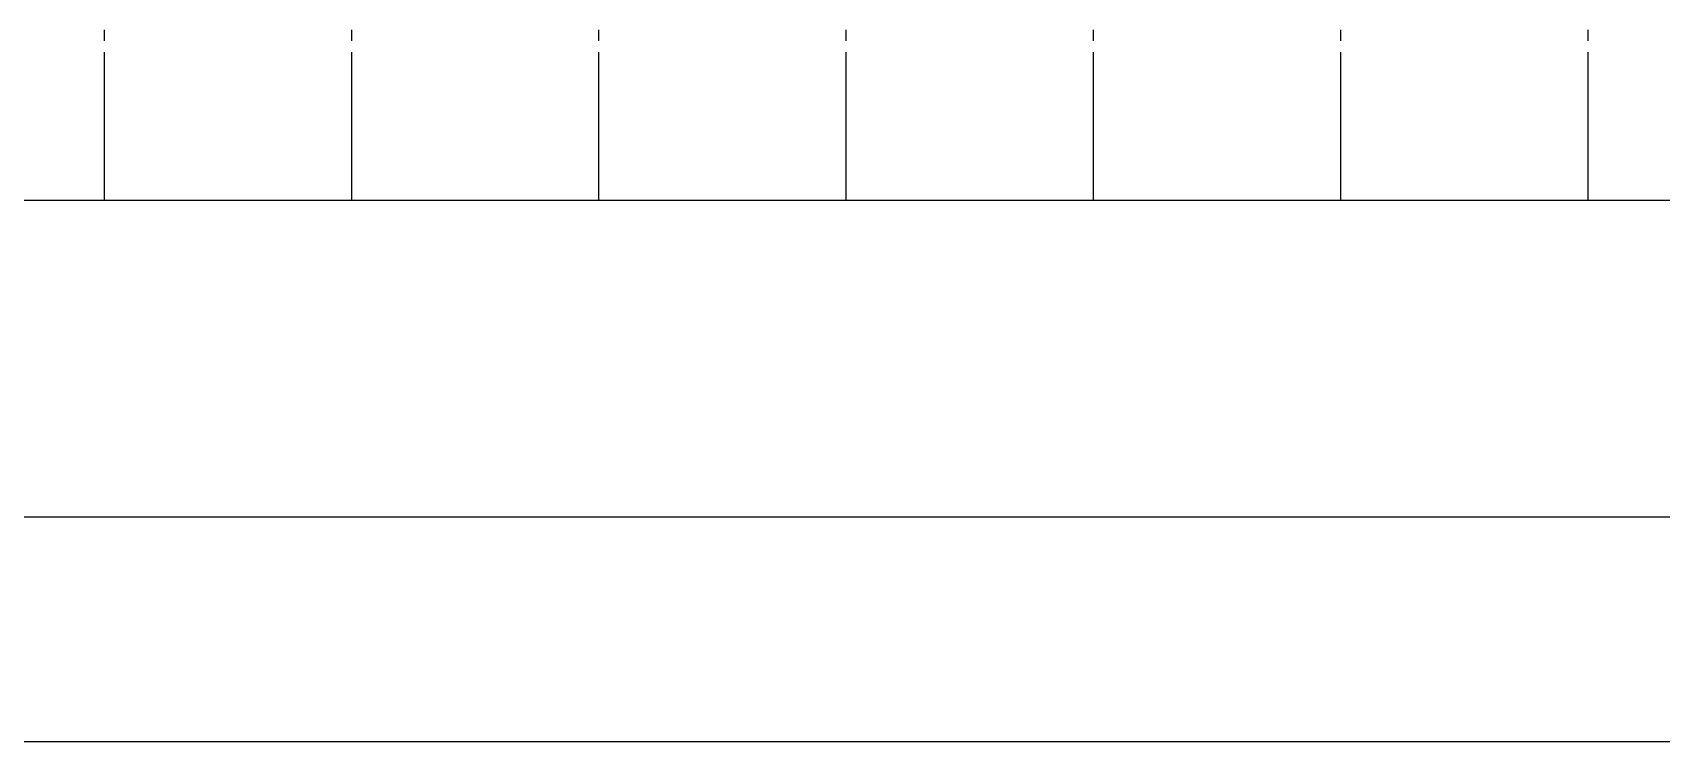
# Model space of a CAD drawing. Extents: x 152195838 to 323921156, y 365159662 to 730681027.
# Drawn here: x 161311325 to 161383786, y 365159662 to 365191220 of the extents above; entities that cross this region are included whole.
import ezdxf

# ---------------------------------------------------------------- set-up
doc = ezdxf.new("R2010")
doc.units = 0
doc.header["$MEASUREMENT"] = 0
doc.linetypes.add('CEN', pattern=[63, 60, -1, 1, -1])
doc.layers.add('4A.TEC CEN', color=1, linetype='CEN')
doc.layers.add('DEFPOINT', color=135, linetype='CONTINUOUS', plot=False)

# ---------------------------------------------------------------- blocks, each defined once
blk = doc.blocks.new('zw$44AB')
at = {"layer": 'DEFPOINT'}
for points in [[(194981, 0), (0, 0), (0, -66825), (194981, -66825)], [(11458, -66825), (194981, -66825), (194981, -4637), (11458, -4637)], [(14258, -66825), (194981, -66825), (194981, -7437), (14258, -7437)], [(17458, -66825), (194981, -66825), (194981, -10637), (17458, -10637)], [(21458, -66825), (194981, -66825), (194981, -14637), (21458, -14637)]]:
    blk.add_lwpolyline(points, close=True, dxfattribs=at)

msp = doc.modelspace()

# ---------------------------------------------------------------- linework, layer by layer
at = {"layer": '4A.TEC CEN', "color": 8, "ltscale": 500, "flags": 128}
for points in [[(161314506.94, 365253346.04), (161314506.94, 365183761.87)], [(161325506.94, 365253346.04), (161325506.94, 365183761.87)], [(161336506.94, 365253346.04), (161336506.94, 365183761.87)], [(161347506.94, 365253346.04), (161347506.94, 365183761.87)], [(161358506.94, 365253346.04), (161358506.94, 365183761.87)], [(161369506.94, 365253346.04), (161369506.94, 365183761.87)], [(161380506.94, 365253346.04), (161380506.94, 365183761.87)]]:
    msp.add_lwpolyline(points, dxfattribs=at)
at = {"layer": 'DEFPOINT', "color": 5}
msp.add_lwpolyline([(161177065.66, 365159661.87), (161513065.65, 365159661.87), (161513065.65, 365397261.87), (161177065.66, 365397261.87)], close=True, dxfattribs=at)
at = {"layer": 'DEFPOINT'}
msp.add_lwpolyline([(161474065.66, 365387661.87), (161184465.66, 365387661.87), (161184465.66, 365169661.87), (161474065.66, 365169661.87)], close=True, dxfattribs=at)

# ---------------------------------------------------------------- block references
at = {"layer": 'DEFPOINT', "xscale": 1.333333333333333, "yscale": 1.333333333333333, "zscale": 1.333333333333333}
msp.add_blockref('zw$44AB', (161188824.07, 365272861.87), dxfattribs=at)

doc.saveas('drawing.dxf')
